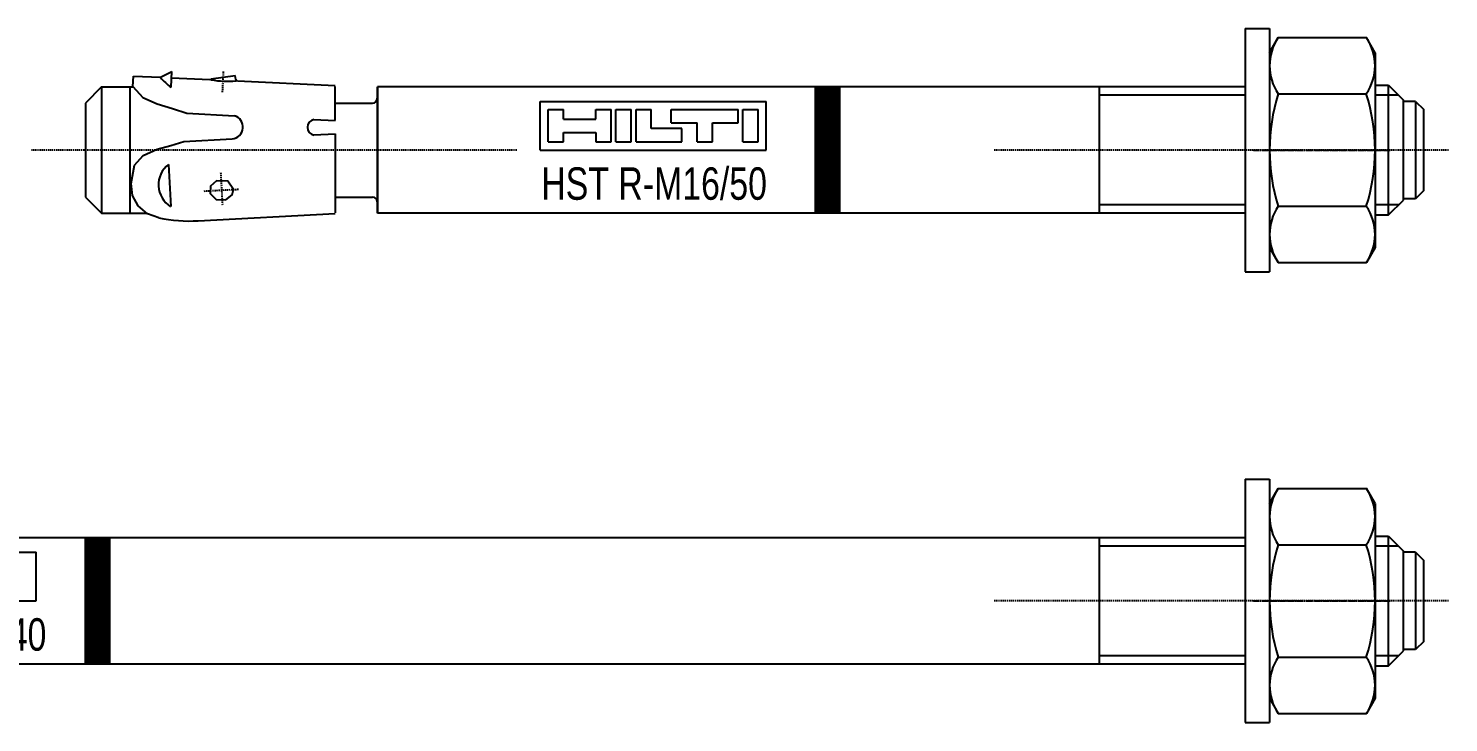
# Model space of a CAD drawing. Header units: millimetres. Extents: x 296 to 4896, y 152 to 3333.
# Drawn here: x 4137 to 4312.1, y 1422.5 to 1508.1 of the extents above; entities that cross this region are included whole.
import ezdxf
from ezdxf.enums import TextEntityAlignment as Align

# ---------------------------------------------------------------- set-up
doc = ezdxf.new("R2010")
doc.units = ezdxf.units.MM
doc.linetypes.add('CENTERLI', pattern=[1, 0.75, -0.0625, 0.125, -0.0625])
doc.linetypes.add('DASHED', pattern=[0.25, 0.15625, -0.09375])
for name, color, linetype in [('1', 1, 'DASHED'), ('10', 1, 'Continuous'), ('2', 3, 'Continuous'), ('3', 4, 'Continuous'), ('4', 2, 'Continuous'), ('951', 1, 'Continuous')]:
    doc.layers.add(name, color=color, linetype=linetype)
doc.styles.get("Standard").update_dxf_attribs({"font": 'arial.ttf'})

# ---------------------------------------------------------------- blocks, each defined once
blk = doc.blocks.new('HST R-M16-50')
at = {"layer": '1'}
for p, q in [((-148.08, 7.13), (-147.96, 9.72)), ((-111.82, 0), (-171.62, 0)), ((3.07, 0), (-53.03, 0)), ((-148.32, -2.78), (-148.1, -6.88)), ((-150.36, -5.05), (-146.1, -4.83))]:
    blk.add_line(p, q, dxfattribs=at)
at = {"layer": '1', "linetype": 'Continuous'}
blk.add_arc((-147.5, 18.4), 9.92, 258.4927, 276.2076, dxfattribs=at)
at = {"layer": '10'}
for p, q in [((-108.94, 0), (-108.94, 6)), ((-108.94, 6), (-81.06, 6)), ((-81.06, 0), (-81.06, 6)), ((-107.94, 1), (-107.94, 5)), ((-107.94, 5), (-106.06, 5)), ((-106.06, 3.82), (-106.06, 5)), ((-106.06, 3.82), (-102.06, 3.82)), ((-102.06, 5), (-100.17, 5)), ((-102.06, 3.82), (-102.06, 5)), ((-100.17, 1), (-100.17, 5)), ((-99.58, 5), (-97.7, 5)), ((-99.58, 1), (-99.58, 5)), ((-97.7, 1), (-97.7, 5)), ((-97.11, 5), (-95.23, 5)), ((-97.11, 1), (-97.11, 5)), ((-95.23, 2.65), (-95.23, 5)), ((-92.76, 5), (-84.53, 5)), ((-92.76, 3.35), (-92.76, 5)), ((-84.53, 3.35), (-84.53, 5)), ((-83.94, 5), (-82.06, 5)), ((-83.94, 1), (-83.94, 5)), ((-82.06, 1), (-82.06, 5)), ((-106.06, 1), (-106.06, 2.18)), ((-106.06, 2.18), (-102.06, 2.18)), ((-102.06, 2.18), (-102.06, 1)), ((-91.47, 2.65), (-95.23, 2.65)), ((-92.76, 3.35), (-89.58, 3.35)), ((-91.47, 1), (-91.47, 2.65)), ((-89.58, 1), (-89.58, 3.35)), ((-87.7, 1), (-87.7, 3.35)), ((-87.7, 3.35), (-84.53, 3.35)), ((-108.94, 0), (-81.06, 0)), ((-107.94, 1), (-106.06, 1)), ((-102.06, 1), (-100.17, 1)), ((-99.58, 1), (-97.7, 1)), ((-97.11, 1), (-91.47, 1)), ((-89.58, 1), (-87.7, 1)), ((-83.94, 1), (-82.06, 1))]:
    blk.add_line(p, q, dxfattribs=at)
at = {"layer": '2'}
for p, q in [((-22, 15), (-22, -15)), ((-22, 15), (-19, 15)), ((-19, 15), (-19, -15)), ((-19, 12), (-17.93, 13.86)), ((-17.93, 13.86), (-7.07, 13.86)), ((-6, 12), (-7.07, 13.86)), ((-6, 12), (-6, -12)), ((-159.15, 7.85), (-159.08, 9.12)), ((-159.08, 9.12), (-155.74, 8.97)), ((-155.74, 8.97), (-154.34, 9.69)), ((-154.43, 7.74), (-154.34, 9.69)), ((-154.38, 8.9), (-149.66, 8.68)), ((-149.48, 8.8), (-146.51, 9.18)), ((-146.45, 8.7), (-146.51, 9.18)), ((-163, 7.8), (-165, 5.8)), ((-163, 7.8), (-159.12, 7.8)), ((-163, 7.8), (-163, -7.8)), ((-159.46, -7.8), (-159.46, 7.8)), ((-146.26, 8.53), (-134.2, 7.97)), ((-134.2, 3.63), (-134.2, 7.85)), ((-129, -7.8), (-129, 7.8)), ((-129, 7.8), (-129, -7.8)), ((-22, 7.8), (-129, 7.8)), ((-75, -7.8), (-75, 7.8)), ((-72, -7.8), (-72, 7.8)), ((-40, 7.8), (-40, -7.8)), ((-6, 8), (-4.34, 8)), ((-4.34, 8), (-2.5, 6.16)), ((-4.34, -8), (-4.34, 8)), ((-165, 5.8), (-165, -5.8)), ((-134.2, 5.79), (-129.6, 5.79)), ((-17.93, 6.93), (-7.07, 6.93)), ((-2.5, -6.16), (-2.5, 6.16)), ((-1, 6), (-2.5, 6)), ((-1, 6), (-1, -6)), ((-1, 6), (0, 5)), ((-152.47, 4.55), (-146.6, 4.24)), ((-136.81, 3.77), (-134.2, 3.63)), ((0, -5), (0, 5)), ((-136.81, 1.86), (-134.2, 2)), ((-134.2, 2), (-134.2, -7.73)), ((-152.86, 1.06), (-146.9, 1.38)), ((-154.75, -1.77), (-154.48, -6.98)), ((0, -5), (-1, -6)), ((-165, -5.8), (-163, -7.8)), ((-134.2, -5.79), (-129.6, -5.79)), ((-17.93, -6.93), (-7.07, -6.93)), ((-4.34, -8), (-2.5, -6.16)), ((-1, -6), (-2.5, -6)), ((-163, -7.8), (-157.44, -7.8)), ((-151.1, -8.72), (-134.2, -7.84)), ((-22, -7.8), (-129, -7.8)), ((-6, -8), (-4.34, -8)), ((-19, -12), (-17.93, -13.86)), ((-6, -12), (-7.07, -13.86)), ((-17.93, -13.86), (-7.07, -13.86)), ((-22, -15), (-19, -15))]:
    blk.add_line(p, q, dxfattribs=at)
for points in [[(-159.15, 7.85), (-157.9, 6.47), (-156.13, 5.69), (-154.26, 5.12), (-152.47, 4.55)], [(-159.35, -4.12), (-158.93, -1.87), (-157.89, -0.66), (-156.14, 0.12), (-154.47, 0.58), (-152.86, 1.06)], [(-155.94, -8.37), (-157.33, -7.86), (-158.48, -6.89), (-159.17, -5.59), (-159.35, -4.12)]]:
    blk.add_lwpolyline(points, dxfattribs=at)
blk.add_lwpolyline([(-146.73, -4.86), (-147.43, -3.84), (-148.81, -3.78), (-149.57, -4.47), (-149.6, -5.37), (-148.86, -6.1), (-147.7, -6.14), (-146.9, -5.52)], close=True, dxfattribs=at)
for centre, radius, start, end in [((-12.87, 10.4), 6.13, 145.5615, 214.4385), ((-12.13, 10.4), 6.13, 325.5615, 34.4385), ((-149.75, 14.04), 7.85, 220.2631, 233.3507), ((-149.65, 8.88), 0.196, 267.3502, 334.0901), ((-146.26, 8.72), 0.196, 187.3502, 267.3502), ((-129.6, 6.39), 0.598, 270, 0), ((3.9, 0), 22.9, 162.383, 197.617), ((-28.9, 0), 22.9, 342.383, 17.617), ((-147.05, 2.84), 1.47, 276.1253, 72.1482), ((-136.66, 2.81), 0.965, 98.5979, 261.4021), ((-152.79, -4.28), 3.19, 128.033, 237.967), ((-129.6, -6.39), 0.598, 0, 90), ((-12.87, -10.4), 6.13, 145.5615, 214.4385), ((-12.13, -10.4), 6.13, 325.5615, 34.4385), ((-152.12, 10.75), 19.5, 258.7007, 273)]:
    blk.add_arc(centre, radius, start, end, dxfattribs=at)
at = {"layer": '4'}
for p, q in [((-72.05, 7.8), (-75, 4.85)), ((-75, 4.99), (-72.19, 7.8)), ((-72.34, 7.8), (-75, 5.14)), ((-75, 5.28), (-72.48, 7.8)), ((-72.62, 7.8), (-75, 5.42)), ((-75, 5.56), (-72.76, 7.8)), ((-72.9, 7.8), (-75, 5.7)), ((-75, 5.84), (-73.04, 7.8)), ((-73.18, 7.8), (-75, 5.98)), ((-75, 6.13), (-73.33, 7.8)), ((-73.47, 7.8), (-75, 6.27)), ((-75, 6.41), (-73.61, 7.8)), ((-73.75, 7.8), (-75, 6.55)), ((-75, 6.69), (-73.89, 7.8)), ((-74.03, 7.8), (-75, 6.83)), ((-75, 6.97), (-74.17, 7.8)), ((-74.32, 7.8), (-75, 7.12)), ((-75, 7.26), (-74.46, 7.8)), ((-74.6, 7.8), (-75, 7.4)), ((-75, 7.54), (-74.74, 7.8)), ((-74.88, 7.8), (-75, 7.68)), ((-75, 4.71), (-72, 7.71)), ((-72, 7.57), (-75, 4.57)), ((-75, 4.43), (-72, 7.43)), ((-72, 7.29), (-75, 4.29)), ((-75, 4.15), (-72, 7.15)), ((-72, 7), (-75, 4)), ((-75, 3.86), (-72, 6.86)), ((-72, 6.72), (-75, 3.72)), ((-75, 3.58), (-72, 6.58)), ((-72, 6.44), (-75, 3.44)), ((-75, 3.3), (-72, 6.3)), ((-72, 6.16), (-75, 3.16)), ((-75, 3.01), (-72, 6.01)), ((-72, 5.87), (-75, 2.87)), ((-75, 2.73), (-72, 5.73)), ((-72, 5.59), (-75, 2.59)), ((-75, 2.45), (-72, 5.45)), ((-72, 5.31), (-75, 2.31)), ((-75, 2.17), (-72, 5.17)), ((-72, 5.02), (-75, 2.02)), ((-75, 1.88), (-72, 4.88)), ((-72, 4.74), (-75, 1.74)), ((-75, 1.6), (-72, 4.6)), ((-72, 4.46), (-75, 1.46)), ((-75, 1.32), (-72, 4.32)), ((-72, 4.18), (-75, 1.18)), ((-75, 1.03), (-72, 4.03)), ((-72, 3.89), (-75, 0.89)), ((-75, 0.75), (-72, 3.75)), ((-72, 3.61), (-75, 0.61)), ((-75, 0.47), (-72, 3.47)), ((-72, 3.33), (-75, 0.33)), ((-75, 0.19), (-72, 3.19)), ((-72, 3.04), (-75, 0.04)), ((-75, -0.1), (-72, 2.9)), ((-72, 2.76), (-75, -0.24)), ((-75, -0.38), (-72, 2.62)), ((-72, 2.48), (-75, -0.52)), ((-75, -0.66), (-72, 2.34)), ((-72, 2.2), (-75, -0.8)), ((-75, -0.95), (-72, 2.05)), ((-72, 1.91), (-75, -1.09)), ((-75, -1.23), (-72, 1.77)), ((-72, 1.63), (-75, -1.37)), ((-75, -1.51), (-72, 1.49)), ((-72, 1.35), (-75, -1.65)), ((-75, -1.79), (-72, 1.21)), ((-72, 1.06), (-75, -1.94)), ((-75, -2.08), (-72, 0.92)), ((-72, 0.78), (-75, -2.22)), ((-75, -2.36), (-72, 0.64)), ((-72, 0.5), (-75, -2.5)), ((-75, -2.64), (-72, 0.36)), ((-72, 0.22), (-75, -2.78)), ((-75, -2.93), (-72, 0.07)), ((-72, -0.07), (-75, -3.07)), ((-75, -3.21), (-72, -0.21)), ((-72, -0.35), (-75, -3.35)), ((-75, -3.49), (-72, -0.49)), ((-72, -0.63), (-75, -3.63)), ((-75, -3.77), (-72, -0.77)), ((-72, -0.92), (-75, -3.92)), ((-75, -4.06), (-72, -1.06)), ((-72, -1.2), (-75, -4.2)), ((-75, -4.34), (-72, -1.34)), ((-72, -1.48), (-75, -4.48)), ((-75, -4.62), (-72, -1.62)), ((-72, -1.76), (-75, -4.76)), ((-75, -4.91), (-72, -1.91)), ((-72, -2.05), (-75, -5.05)), ((-75, -5.19), (-72, -2.19)), ((-72, -2.33), (-75, -5.33)), ((-75, -5.47), (-72, -2.47)), ((-72, -2.61), (-75, -5.61)), ((-75, -5.75), (-72, -2.75)), ((-72, -2.9), (-75, -5.9)), ((-75, -6.04), (-72, -3.04)), ((-72, -3.18), (-75, -6.18)), ((-75, -6.32), (-72, -3.32)), ((-72, -3.46), (-75, -6.46)), ((-75, -6.6), (-72, -3.6)), ((-72, -3.74), (-75, -6.74)), ((-75, -6.89), (-72, -3.89)), ((-72, -4.03), (-75, -7.03)), ((-75, -7.17), (-72, -4.17)), ((-72, -4.31), (-75, -7.31)), ((-75, -7.45), (-72, -4.45)), ((-72, -4.59), (-75, -7.59)), ((-75, -7.73), (-72, -4.73)), ((-72, -4.88), (-74.92, -7.8)), ((-74.78, -7.8), (-72, -5.02)), ((-72, -5.16), (-74.64, -7.8)), ((-74.5, -7.8), (-72, -5.3)), ((-72, -5.44), (-74.36, -7.8)), ((-74.22, -7.8), (-72, -5.58)), ((-72, -5.72), (-74.08, -7.8)), ((-73.93, -7.8), (-72, -5.87)), ((-72, -6.01), (-73.79, -7.8)), ((-73.65, -7.8), (-72, -6.15)), ((-72, -6.29), (-73.51, -7.8)), ((-73.37, -7.8), (-72, -6.43)), ((-72, -6.57), (-73.23, -7.8)), ((-73.09, -7.8), (-72, -6.71)), ((-72, -6.86), (-72.94, -7.8)), ((-72.8, -7.8), (-72, -7)), ((-72, -7.14), (-72.66, -7.8)), ((-72.52, -7.8), (-72, -7.28)), ((-72, -7.42), (-72.38, -7.8)), ((-72.24, -7.8), (-72, -7.56)), ((-72, -7.7), (-72.1, -7.8))]:
    blk.add_line(p, q, dxfattribs=at)
at = {"layer": '951'}
for p, q in [((-22, 6.77), (-40, 6.77)), ((-3.11, 6.77), (-6, 6.77)), ((-22, -6.77), (-40, -6.77)), ((-3.11, -6.77), (-6, -6.77))]:
    blk.add_line(p, q, dxfattribs=at)
at = {"layer": '951', "linetype": 'CENTERLI'}
blk.add_line((-21, 0), (-4, 0), dxfattribs=at)
at = {"layer": '3', "width": 0.746789}
blk.add_text('HST R-M16/50', height=4, dxfattribs=at).set_placement((-94.88, -6.13), align=Align.CENTER)
blk = doc.blocks.new('HST R-M16-140')
at = {"layer": '1'}
blk.add_line((3.07, 0), (-53.03, 0), dxfattribs=at)
at = {"layer": '10'}
for p, q in [((-198.94, 6), (-171.06, 6)), ((-171.06, 0), (-171.06, 6)), ((-198.94, 0), (-171.06, 0))]:
    blk.add_line(p, q, dxfattribs=at)
at = {"layer": '2'}
for p, q in [((-22, 15), (-22, -15)), ((-22, 15), (-19, 15)), ((-19, 15), (-19, -15)), ((-19, 12), (-17.93, 13.86)), ((-17.93, 13.86), (-7.07, 13.86)), ((-6, 12), (-7.07, 13.86)), ((-6, 12), (-6, -12)), ((-22, 7.8), (-219, 7.8)), ((-165, -7.8), (-165, 7.8)), ((-162, -7.8), (-162, 7.8)), ((-40, 7.8), (-40, -7.8)), ((-6, 8), (-4.34, 8)), ((-4.34, 8), (-2.5, 6.16)), ((-4.34, -8), (-4.34, 8)), ((-17.93, 6.93), (-7.07, 6.93)), ((-2.5, -6.16), (-2.5, 6.16)), ((-1, 6), (-2.5, 6)), ((-1, 6), (-1, -6)), ((-1, 6), (0, 5)), ((0, -5), (0, 5)), ((0, -5), (-1, -6)), ((-17.93, -6.93), (-7.07, -6.93)), ((-4.34, -8), (-2.5, -6.16)), ((-1, -6), (-2.5, -6)), ((-22, -7.8), (-219, -7.8)), ((-6, -8), (-4.34, -8)), ((-19, -12), (-17.93, -13.86)), ((-6, -12), (-7.07, -13.86)), ((-17.93, -13.86), (-7.07, -13.86)), ((-22, -15), (-19, -15))]:
    blk.add_line(p, q, dxfattribs=at)
for centre, radius, start, end in [((-12.87, 10.4), 6.13, 145.5615, 214.4385), ((-12.13, 10.4), 6.13, 325.5615, 34.4385), ((3.9, 0), 22.9, 162.383, 197.617), ((-28.9, 0), 22.9, 342.383, 17.617), ((-12.87, -10.4), 6.13, 145.5615, 214.4385), ((-12.13, -10.4), 6.13, 325.5615, 34.4385)]:
    blk.add_arc(centre, radius, start, end, dxfattribs=at)
at = {"layer": '4'}
for p, q in [((-162.05, 7.8), (-165, 4.85)), ((-165, 4.99), (-162.19, 7.8)), ((-162.34, 7.8), (-165, 5.14)), ((-165, 5.28), (-162.48, 7.8)), ((-162.62, 7.8), (-165, 5.42)), ((-165, 5.56), (-162.76, 7.8)), ((-162.9, 7.8), (-165, 5.7)), ((-165, 5.84), (-163.04, 7.8)), ((-163.18, 7.8), (-165, 5.98)), ((-165, 6.13), (-163.33, 7.8)), ((-163.47, 7.8), (-165, 6.27)), ((-165, 6.41), (-163.61, 7.8)), ((-163.75, 7.8), (-165, 6.55)), ((-165, 6.69), (-163.89, 7.8)), ((-164.03, 7.8), (-165, 6.83)), ((-165, 6.97), (-164.17, 7.8)), ((-164.32, 7.8), (-165, 7.12)), ((-165, 7.26), (-164.46, 7.8)), ((-164.6, 7.8), (-165, 7.4)), ((-165, 7.54), (-164.74, 7.8)), ((-164.88, 7.8), (-165, 7.68)), ((-165, 4.71), (-162, 7.71)), ((-162, 7.57), (-165, 4.57)), ((-165, 4.43), (-162, 7.43)), ((-162, 7.29), (-165, 4.29)), ((-165, 4.15), (-162, 7.15)), ((-162, 7), (-165, 4)), ((-165, 3.86), (-162, 6.86)), ((-162, 6.72), (-165, 3.72)), ((-165, 3.58), (-162, 6.58)), ((-162, 6.44), (-165, 3.44)), ((-165, 3.3), (-162, 6.3)), ((-162, 6.16), (-165, 3.16)), ((-165, 3.01), (-162, 6.01)), ((-162, 5.87), (-165, 2.87)), ((-165, 2.73), (-162, 5.73)), ((-162, 5.59), (-165, 2.59)), ((-165, 2.45), (-162, 5.45)), ((-162, 5.31), (-165, 2.31)), ((-165, 2.17), (-162, 5.17)), ((-162, 5.02), (-165, 2.02)), ((-165, 1.88), (-162, 4.88)), ((-162, 4.74), (-165, 1.74)), ((-165, 1.6), (-162, 4.6)), ((-162, 4.46), (-165, 1.46)), ((-165, 1.32), (-162, 4.32)), ((-162, 4.18), (-165, 1.18)), ((-165, 1.03), (-162, 4.03)), ((-162, 3.89), (-165, 0.89)), ((-165, 0.75), (-162, 3.75)), ((-162, 3.61), (-165, 0.61)), ((-165, 0.47), (-162, 3.47)), ((-162, 3.33), (-165, 0.33)), ((-165, 0.19), (-162, 3.19)), ((-162, 3.04), (-165, 0.04)), ((-165, -0.1), (-162, 2.9)), ((-162, 2.76), (-165, -0.24)), ((-165, -0.38), (-162, 2.62)), ((-162, 2.48), (-165, -0.52)), ((-165, -0.66), (-162, 2.34)), ((-162, 2.2), (-165, -0.8)), ((-165, -0.95), (-162, 2.05)), ((-162, 1.91), (-165, -1.09)), ((-165, -1.23), (-162, 1.77)), ((-162, 1.63), (-165, -1.37)), ((-165, -1.51), (-162, 1.49)), ((-162, 1.35), (-165, -1.65)), ((-165, -1.79), (-162, 1.21)), ((-162, 1.06), (-165, -1.94)), ((-165, -2.08), (-162, 0.92)), ((-162, 0.78), (-165, -2.22)), ((-165, -2.36), (-162, 0.64)), ((-162, 0.5), (-165, -2.5)), ((-165, -2.64), (-162, 0.36)), ((-162, 0.22), (-165, -2.78)), ((-165, -2.93), (-162, 0.07)), ((-162, -0.07), (-165, -3.07)), ((-165, -3.21), (-162, -0.21)), ((-162, -0.35), (-165, -3.35)), ((-165, -3.49), (-162, -0.49)), ((-162, -0.63), (-165, -3.63)), ((-165, -3.77), (-162, -0.77)), ((-162, -0.92), (-165, -3.92)), ((-165, -4.06), (-162, -1.06)), ((-162, -1.2), (-165, -4.2)), ((-165, -4.34), (-162, -1.34)), ((-162, -1.48), (-165, -4.48)), ((-165, -4.62), (-162, -1.62)), ((-162, -1.76), (-165, -4.76)), ((-165, -4.91), (-162, -1.91)), ((-162, -2.05), (-165, -5.05)), ((-165, -5.19), (-162, -2.19)), ((-162, -2.33), (-165, -5.33)), ((-165, -5.47), (-162, -2.47)), ((-162, -2.61), (-165, -5.61)), ((-165, -5.75), (-162, -2.75)), ((-162, -2.9), (-165, -5.9)), ((-165, -6.04), (-162, -3.04)), ((-162, -3.18), (-165, -6.18)), ((-165, -6.32), (-162, -3.32)), ((-162, -3.46), (-165, -6.46)), ((-165, -6.6), (-162, -3.6)), ((-162, -3.74), (-165, -6.74)), ((-165, -6.89), (-162, -3.89)), ((-162, -4.03), (-165, -7.03)), ((-165, -7.17), (-162, -4.17)), ((-162, -4.31), (-165, -7.31)), ((-165, -7.45), (-162, -4.45)), ((-162, -4.59), (-165, -7.59)), ((-165, -7.73), (-162, -4.73)), ((-162, -4.88), (-164.92, -7.8)), ((-164.78, -7.8), (-162, -5.02)), ((-162, -5.16), (-164.64, -7.8)), ((-164.5, -7.8), (-162, -5.3)), ((-162, -5.44), (-164.36, -7.8)), ((-164.22, -7.8), (-162, -5.58)), ((-162, -5.72), (-164.08, -7.8)), ((-163.93, -7.8), (-162, -5.87)), ((-162, -6.01), (-163.79, -7.8)), ((-163.65, -7.8), (-162, -6.15)), ((-162, -6.29), (-163.51, -7.8)), ((-163.37, -7.8), (-162, -6.43)), ((-162, -6.57), (-163.23, -7.8)), ((-163.09, -7.8), (-162, -6.71)), ((-162, -6.86), (-162.94, -7.8)), ((-162.8, -7.8), (-162, -7)), ((-162, -7.14), (-162.66, -7.8)), ((-162.52, -7.8), (-162, -7.28)), ((-162, -7.42), (-162.38, -7.8)), ((-162.24, -7.8), (-162, -7.56)), ((-162, -7.7), (-162.1, -7.8))]:
    blk.add_line(p, q, dxfattribs=at)
at = {"layer": '951'}
for p, q in [((-22, 6.77), (-40, 6.77)), ((-3.11, 6.77), (-6, 6.77)), ((-22, -6.77), (-40, -6.77)), ((-3.11, -6.77), (-6, -6.77))]:
    blk.add_line(p, q, dxfattribs=at)
at = {"layer": '951', "linetype": 'CENTERLI'}
blk.add_line((-21, 0), (-4, 0), dxfattribs=at)
at = {"layer": '3', "width": 0.747083}
blk.add_text('HST R-M16/140', height=4, dxfattribs=at).set_placement((-184.88, -6.13), align=Align.CENTER)

msp = doc.modelspace()

# ---------------------------------------------------------------- block references
for name, p in [('HST R-M16-50', (4309.02, 1493.07)), ('HST R-M16-140', (4309.02, 1437.47))]:
    msp.add_blockref(name, p)

doc.saveas('drawing.dxf')
